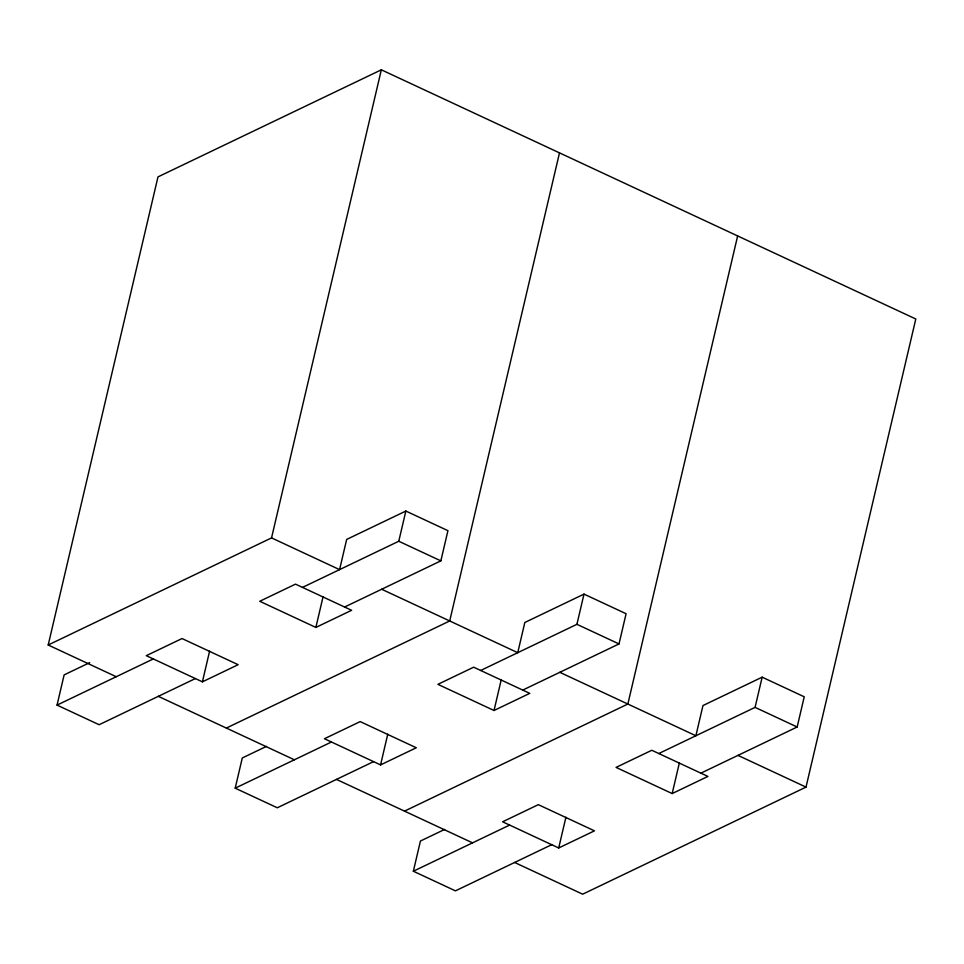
<?xml version="1.0" encoding="UTF-8"?>
<svg xmlns="http://www.w3.org/2000/svg" width="964" height="964" viewBox="0 0 964 964"><rect width="100%" height="100%" fill="white"/><g stroke="black" fill="none" stroke-linecap="round" stroke-linejoin="round"><path stroke-width="1.45" d="M116.234 676.716L48.2 645L157.988 176.894L381.334 69.806L915.8 319L806.012 787.106L582.666 894.194L514.619 862.467M195.391 678.56L99.135 724.723L57.045 705.106L64.13 674.896L89.688 662.642M202.404 681.837L238.144 664.702L182.027 638.542L146.299 655.677L202.404 681.837L209.61 651.11M48.2 645L271.547 537.9L381.334 69.806M373.55 761.632L277.283 807.784L235.204 788.166L242.289 757.969L266.498 746.353M315.867 627.431L351.607 610.296L295.49 584.136L259.762 601.271L315.867 627.431L323.073 596.704M302.503 587.401L398.771 541.25L405.856 511.053L447.935 530.67L440.849 560.867L344.594 607.031M380.563 764.898L416.291 747.763L360.187 721.602L324.446 738.737L380.563 764.898L387.769 734.17M559.494 152.866L449.706 620.973L226.359 728.061M551.697 844.693L455.442 890.856L413.351 871.227L420.437 841.03L444.645 829.426M494.026 710.492L529.754 693.357L473.649 667.196L437.909 684.332L494.026 710.492L501.232 679.765M480.662 670.474L576.918 624.311L584.003 594.113L626.094 613.731L619.009 643.928L522.741 690.091M558.71 847.971L594.451 830.835L538.334 804.663L502.606 821.798L558.71 847.971L565.928 817.231M737.641 235.939L627.853 704.033L404.506 811.134M672.173 793.565L707.913 776.43L651.797 750.269L616.068 767.404L672.173 793.565L679.379 762.837M658.81 753.535L755.077 707.371L762.163 677.174L804.241 696.803L797.156 727.001L700.9 773.152M405.856 511.053L346.666 539.43L339.581 569.628L271.547 537.9M57.045 705.106L153.312 658.942M584.003 594.113L524.826 622.491L517.74 652.688L381.672 589.245M235.204 788.166L331.459 742.003M762.163 677.174L702.973 705.552L695.888 735.761L559.819 672.318M413.351 871.227L509.619 825.076M398.771 541.25L440.849 560.867M576.918 624.311L619.009 643.928M755.077 707.371L797.156 727.001M737.978 755.378L806.012 787.106M158.313 696.345L294.394 759.789M336.472 779.406L472.541 842.849"/></g></svg>
